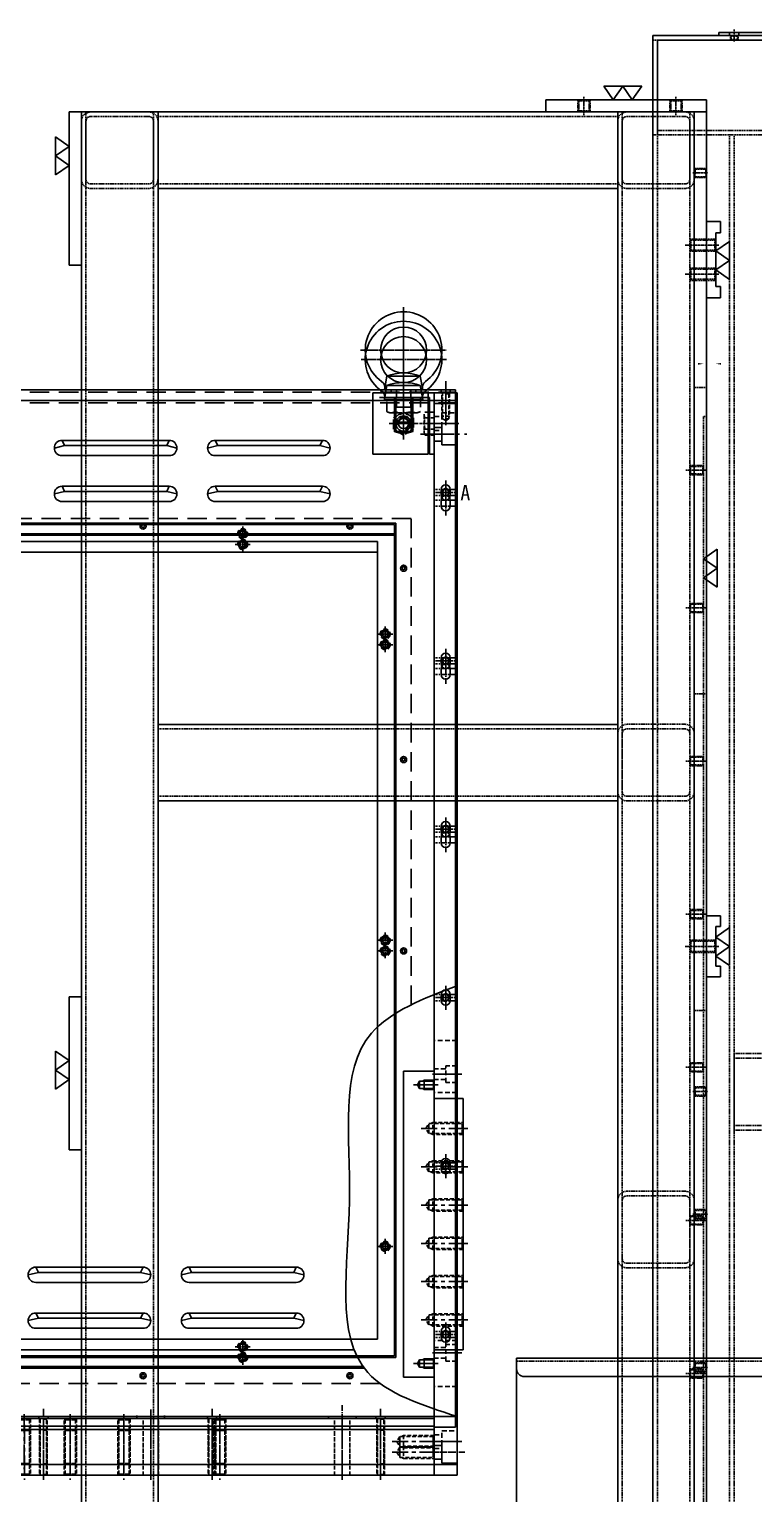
# Model space of a CAD drawing. Header units: millimetres. Extents: x -18234 to 26733, y 279 to 18488.
# Drawn here: x 17779 to 18252, y 5817 to 6774 of the extents above; entities that cross this region are included whole.
import ezdxf

# ---------------------------------------------------------------- set-up
doc = ezdxf.new("R2010")
doc.units = ezdxf.units.MM
for name, pattern in [('CENTER', [2, 1.25, -0.25, 0.25, -0.25]), ('CENTER2', [28.575, 19.05, -3.175, 3.175, -3.175]), ('HIDDEN', [0.375, 0.25, -0.125]), ('HIDDEN2', [4.7625, 3.175, -1.5875]), ('HIDDENX2', [19.05, 12.7, -6.35])]:
    doc.linetypes.add(name, pattern=pattern)
for name, color, linetype in [('CEN', 1, 'CENTER'), ('CENTER', 1, 'CENTER'), ('CL', 1, 'CENTER'), ('HIDDEN', 2, 'HIDDEN'), ('HL', 2, 'HIDDEN'), ('THIN', 3, 'Continuous')]:
    doc.layers.add(name, color=color, linetype=linetype)
doc.styles.add('HAN', font='')
doc.styles.get("Standard").update_dxf_attribs({"font": 'arial.ttf'})
doc.styles.get('HAN').set_extended_font_data('GulimChe')
doc.dimstyles.new('사본 AM_ISO', dxfattribs={"dimtxt": 3.5, "dimasz": 3.5, "dimexe": 1, "dimexo": 1, "dimgap": 1.5, "dimtad": 1, "dimdsep": 46, "dimtxsty": 'Standard', "dimcen": 0, "dimclrd": 7, "dimclre": 7, "dimclrt": 2, "dimadec": 0, "dimazin": 2, "dimtp": 0.1, "dimtm": 0.1, "dimtfac": 0.71, "dimtmove": 0, "dimatfit": 3, "dimfxl": 8, "dimtfill": 1, "dimlwd": -1, "dimlwe": -1, "dimarcsym": 1})

# ---------------------------------------------------------------- blocks, each defined once
blk = doc.blocks.new('w35ca34etwcey5r')
for p, q in [((-18931.31, 4130.1), (-18953.14, 4130.1)), ((-18936.22, 4116.1), (-18948.22, 4116.1)), ((-18946.92, 4121.1), (-18946.92, 4116.1)), ((-18937.52, 4121.1), (-18937.52, 4116.1)), ((-18936.22, 4100.04), (-18948.22, 4100.04))]:
    blk.add_line(p, q)
for points in [[(-18929.72, 4121.1), (-18931.31, 4130.1, 0.183267), (-18953.14, 4130.1), (-18954.72, 4121.1), (-18929.72, 4121.1, -0.33462), (-18927.93, 4126.59, 3.183172), (-18956.52, 4126.59, -0.33462), (-18954.72, 4121.1)], [(-18936.22, 4116.1), (-18936.22, 4100.04, -0.157869), (-18948.22, 4100.04), (-18948.22, 4116.1)]]:
    blk.add_lwpolyline(points, format="xyb")
blk.add_circle((-18942.22, 4147.1), 15)
at = {"layer": 'CENTER'}
for p, q in [((-18942.22, 4175.1), (-18942.22, 4096.1)), ((-18914.22, 4147.1), (-18970.22, 4147.1))]:
    blk.add_line(p, q, dxfattribs=at)
at = {"layer": 'THIN'}
for p, q in [((-18947.27, 4116.1), (-18947.27, 4100.04)), ((-18937.17, 4116.1), (-18937.17, 4100.04))]:
    blk.add_line(p, q, dxfattribs=at)
blk = doc.blocks.new('sdfgsdfgdgds')
at = {"color": 1, "linetype": 'CENTER', "ltscale": 3}
for p, q in [((143407.16, 13404.09), (143407.16, 13375.61)), ((143407.16, 13383.07), (143407.16, 13399.14)), ((143434.66, 13383.07), (143434.66, 13399.14)), ((143434.66, 13383), (143434.66, 13396.49)), ((143441.41, 13325.35), (143427.91, 13325.35)), ((143434.66, 13315.35), (143434.66, 13331.35)), ((143441.41, 13321.35), (143427.91, 13321.35)), ((143307.09, 13296.35), (143297.22, 13296.35)), ((143305.91, 13296.35), (143298.41, 13296.35)), ((143302.16, 13291.42), (143302.16, 13301.29)), ((143302.16, 13300.1), (143302.16, 13292.6)), ((143400.09, 13230.85), (143390.22, 13230.85)), ((143398.91, 13230.85), (143391.41, 13230.85)), ((143395.16, 13235.79), (143395.16, 13225.92)), ((143395.16, 13234.6), (143395.16, 13227.1)), ((143434.66, 13205.35), (143434.66, 13221.35)), ((143441.41, 13215.35), (143427.91, 13215.35)), ((143441.41, 13211.35), (143427.91, 13211.35)), ((143441.41, 13105.35), (143427.91, 13105.35)), ((143434.66, 13095.35), (143434.66, 13111.35)), ((143441.41, 13101.35), (143427.91, 13101.35)), ((143400.09, 13030.85), (143390.22, 13030.85)), ((143398.91, 13030.85), (143391.41, 13030.85)), ((143395.16, 13035.79), (143395.16, 13025.92)), ((143395.16, 13034.6), (143395.16, 13027.1)), ((143302.16, 12770.29), (143302.16, 12760.42)), ((143307.09, 12765.35), (143297.22, 12765.35)), ((143305.91, 12765.35), (143298.41, 12765.35)), ((143302.16, 12769.1), (143302.16, 12761.6)), ((143242.16, 12724.29), (143242.16, 12712.95)), ((143367.16, 12727.62), (143367.16, 12709.95)), ((143419.11, 12703.35), (143435.2, 12703.35)), ((143447.21, 12703.35), (143422.1, 12703.35))]:
    blk.add_line(p, q, dxfattribs=at)
at = {"color": 3}
for p, q in [((142763.16, 13390.35), (143441.16, 13390.35)), ((143441.16, 13389.85), (143441.16, 13007.77)), ((143254.25, 13364.35), (143184.25, 13364.35)), ((143354.25, 13364.35), (143284.25, 13364.35)), ((143254.25, 13354.35), (143184.25, 13354.35)), ((143354.25, 13354.35), (143284.25, 13354.35)), ((143254.25, 13334.35), (143184.25, 13334.35)), ((143354.25, 13334.35), (143284.25, 13334.35)), ((143431.66, 13325.35), (143431.66, 13321.35)), ((143437.66, 13321.35), (143437.66, 13325.35)), ((143254.25, 13324.35), (143184.25, 13324.35)), ((143354.25, 13324.35), (143284.25, 13324.35)), ((143402.16, 13303.35), (142802.16, 13303.35)), ((143401.16, 13302.35), (142803.16, 13302.35)), ((143401.16, 12989.53), (143401.16, 13302.35)), ((143402.16, 12990.15), (143402.16, 13303.35)), ((143390.16, 13291.35), (142814.16, 13291.35)), ((143390.16, 12981.19), (143390.16, 13291.35)), ((143431.66, 13215.35), (143431.66, 13211.35)), ((143437.66, 13211.35), (143437.66, 13215.35)), ((143431.66, 13105.35), (143431.66, 13101.35)), ((143437.66, 13101.35), (143437.66, 13105.35)), ((143167.16, 12824.35), (143237.16, 12824.35)), ((143267.16, 12824.35), (143337.16, 12824.35)), ((143167.16, 12814.35), (143237.16, 12814.35)), ((143267.16, 12814.35), (143337.16, 12814.35)), ((143167.16, 12794.35), (143237.16, 12794.35)), ((143267.16, 12794.35), (143337.16, 12794.35)), ((143167.16, 12784.35), (143237.16, 12784.35)), ((143267.16, 12784.35), (143337.16, 12784.35)), ((143374.85, 12770.35), (142814.16, 12770.35)), ((143381.46, 12758.35), (142802.16, 12758.35)), ((143380.72, 12759.35), (142803.16, 12759.35)), ((143441.16, 12727.04), (143441.16, 12719.85)), ((143427.16, 12720.35), (142777.16, 12720.35)), ((143427.16, 12718.35), (142777.16, 12718.35)), ((143427.16, 12719.85), (143441.16, 12719.85)), ((143427.16, 12718.35), (143427.16, 12719.85))]:
    blk.add_line(p, q, dxfattribs=at)
at = {"color": 2, "linetype": 'HIDDENX2'}
for p, q in [((142763.16, 13388.85), (143441.16, 13388.85)), ((143412.16, 13313.35), (142792.16, 13313.35)), ((143412.16, 12995.62), (143412.16, 13313.35)), ((143391.79, 12748.35), (142792.16, 12748.35))]:
    blk.add_line(p, q, dxfattribs=at)
at = {"color": 2}
for p, q in [((143442.16, 13388.35), (143427.16, 13388.35)), ((143427.16, 13388.35), (143427.16, 13002.28)), ((143442.16, 12688.35), (143442.16, 13388.35)), ((143427.16, 13372.85), (143432.16, 13372.85)), ((143432.16, 13361.35), (143432.16, 13375.35)), ((143432.16, 13375.35), (143442.16, 13375.35)), ((143427.16, 13363.85), (143432.16, 13363.85)), ((143432.16, 13361.35), (143442.16, 13361.35)), ((143427.16, 12731.66), (143427.16, 12688.35)), ((143427.16, 12718.35), (142777.16, 12718.35)), ((143427.16, 12688.35), (143427.16, 12718.35)), ((143427.16, 12707.85), (143432.16, 12707.85)), ((143432.16, 12696.35), (143432.16, 12710.35)), ((143432.16, 12710.35), (143442.16, 12710.35)), ((143427.16, 12698.85), (143432.16, 12698.85)), ((143432.16, 12696.35), (143442.16, 12696.35)), ((142777.16, 12688.35), (143427.16, 12688.35)), ((143427.16, 12688.35), (143442.16, 12688.35))]:
    blk.add_line(p, q, dxfattribs=at)
for p, q in [((143184.25, 13364.35), (143185.91, 13360.9)), ((143254.25, 13364.35), (143252.59, 13360.9)), ((143284.25, 13364.35), (143285.91, 13360.9)), ((143354.25, 13364.35), (143352.59, 13360.9)), ((143185.91, 13360.9), (143179.25, 13359.35)), ((143185.91, 13360.9), (143252.59, 13360.9)), ((143252.59, 13360.9), (143259.25, 13359.35)), ((143285.91, 13360.9), (143279.25, 13359.35)), ((143285.91, 13360.9), (143352.59, 13360.9)), ((143352.59, 13360.9), (143359.25, 13359.35)), ((143184.25, 13334.35), (143185.91, 13330.9)), ((143254.25, 13334.35), (143252.59, 13330.9)), ((143284.25, 13334.35), (143285.91, 13330.9)), ((143354.25, 13334.35), (143352.59, 13330.9)), ((143185.91, 13330.9), (143179.25, 13329.35)), ((143185.91, 13330.9), (143252.59, 13330.9)), ((143252.59, 13330.9), (143259.25, 13329.35)), ((143285.91, 13330.9), (143279.25, 13329.35)), ((143285.91, 13330.9), (143352.59, 13330.9)), ((143352.59, 13330.9), (143359.25, 13329.35)), ((143417.66, 12945.81), (143417.66, 12940.89)), ((143420.66, 12946.35), (143420.66, 12940.35)), ((143426.62, 12945.81), (143426.62, 12940.89)), ((143168.82, 12820.9), (143162.16, 12819.35)), ((143167.16, 12824.35), (143168.82, 12820.9)), ((143235.49, 12820.9), (143168.82, 12820.9)), ((143237.16, 12824.35), (143235.49, 12820.9)), ((143235.49, 12820.9), (143242.16, 12819.35)), ((143268.82, 12820.9), (143262.16, 12819.35)), ((143267.16, 12824.35), (143268.82, 12820.9)), ((143335.49, 12820.9), (143268.82, 12820.9)), ((143337.16, 12824.35), (143335.49, 12820.9)), ((143335.49, 12820.9), (143342.16, 12819.35)), ((143168.82, 12790.9), (143162.16, 12789.35)), ((143167.16, 12794.35), (143168.82, 12790.9)), ((143235.49, 12790.9), (143168.82, 12790.9)), ((143237.16, 12794.35), (143235.49, 12790.9)), ((143235.49, 12790.9), (143242.16, 12789.35)), ((143268.82, 12790.9), (143262.16, 12789.35)), ((143267.16, 12794.35), (143268.82, 12790.9)), ((143335.49, 12790.9), (143268.82, 12790.9)), ((143337.16, 12794.35), (143335.49, 12790.9)), ((143335.49, 12790.9), (143342.16, 12789.35)), ((143417.66, 12758.89), (143417.66, 12763.81)), ((143420.66, 12758.35), (143420.66, 12764.35)), ((143426.62, 12758.89), (143426.62, 12763.81))]:
    blk.add_line(p, q)
at = {"color": 1}
for p, q in [((143407.16, 12952.35), (143407.16, 12752.35)), ((143427.16, 12952.35), (143407.16, 12952.35)), ((143427.16, 12952.35), (143427.16, 12934.35)), ((143446.16, 12934.35), (143427.16, 12934.35)), ((143446.16, 12934.35), (143427.16, 12934.35)), ((143446.16, 12934.35), (143446.16, 12770.35)), ((143446.16, 12770.35), (143427.16, 12770.35)), ((143446.16, 12770.35), (143427.16, 12770.35)), ((143427.16, 12752.35), (143427.16, 12770.35)), ((143427.16, 12752.35), (143407.16, 12752.35))]:
    blk.add_line(p, q, dxfattribs=at)
at = {"const_width": 0.5}
for points in [[(143237.91, 13308.35, 1), (143236.41, 13308.35, 1)], [(143372.91, 13308.35, 1), (143371.41, 13308.35, 1)], [(143407.91, 13280.85, -1), (143406.41, 13280.85, -1)], [(143407.91, 13155.85, -1), (143406.41, 13155.85, -1)], [(143407.91, 13030.85, -1), (143406.41, 13030.85, -1)], [(143237.91, 12753.35, -1), (143236.41, 12753.35, -1)], [(143372.91, 12753.35, -1), (143371.41, 12753.35, -1)]]:
    blk.add_lwpolyline(points, format="xyb", close=True, dxfattribs=at)
for points in [[(143427.16, 12946.35), (143426.62, 12945.81), (143417.66, 12945.81), (143416.24, 12943.35), (143417.66, 12940.89), (143426.62, 12940.89), (143427.16, 12940.35)], [(143427.16, 12946.35), (143420.66, 12946.35), (143419.72, 12945.81)], [(143427.16, 12940.35), (143420.66, 12940.35), (143419.72, 12940.89)], [(143427.16, 12758.35), (143426.62, 12758.89), (143417.66, 12758.89), (143416.24, 12761.35), (143417.66, 12763.81), (143426.62, 12763.81), (143427.16, 12764.35)], [(143427.16, 12764.35), (143420.66, 12764.35), (143419.72, 12763.81)], [(143427.16, 12758.35), (143420.66, 12758.35), (143419.72, 12758.89)]]:
    blk.add_lwpolyline(points)
for centre, radius in [((143237.16, 13308.35), 2), ((143237.16, 13308.35), 1), ((143372.16, 13308.35), 2), ((143372.16, 13308.35), 1), ((143407.16, 13280.85), 2), ((143407.16, 13280.85), 1), ((143407.16, 13155.85), 2), ((143407.16, 13155.85), 1), ((143407.16, 13030.85), 2), ((143407.16, 13030.85), 1), ((143237.16, 12753.35), 2), ((143237.16, 12753.35), 1), ((143372.16, 12753.35), 2), ((143372.16, 12753.35), 1)]:
    blk.add_circle(centre, radius)
at = {"color": 2, "linetype": 'HIDDEN2'}
for centre in [(143302.16, 13296.35), (143395.16, 13230.85), (143395.16, 13030.85), (143302.16, 12765.35)]:
    blk.add_circle(centre, 3.25, dxfattribs=at)
at = {"color": 3}
for centre, radius in [((143302.16, 13296.35), 2.75), ((143302.16, 13296.35), 1.75), ((143395.16, 13230.85), 2.75), ((143395.16, 13230.85), 1.75), ((143395.16, 13030.85), 2.75), ((143395.16, 13030.85), 1.75), ((143302.16, 12765.35), 2.75), ((143302.16, 12765.35), 1.75)]:
    blk.add_circle(centre, radius, dxfattribs=at)
for centre, radius, start, end in [((143184.25, 13359.35), 5, 90, 270), ((143254.25, 13359.35), 5, 270, 90), ((143284.25, 13359.35), 5, 90, 270), ((143354.25, 13359.35), 5, 270, 90), ((143184.25, 13329.35), 5, 90, 270), ((143254.25, 13329.35), 5, 270, 90), ((143284.25, 13329.35), 5, 90, 270), ((143354.25, 13329.35), 5, 270, 90), ((143434.66, 13325.35), 3, 0, 180), ((143434.66, 13321.35), 3, 180, 0), ((143434.66, 13215.35), 3, 0, 180), ((143434.66, 13211.35), 3, 180, 0), ((143434.66, 13105.35), 3, 0, 180), ((143434.66, 13101.35), 3, 180, 0), ((143167.16, 12819.35), 5, 90, 270), ((143237.16, 12819.35), 5, 270, 90), ((143267.16, 12819.35), 5, 90, 270), ((143337.16, 12819.35), 5, 270, 90), ((143167.16, 12789.35), 5, 90, 270), ((143237.16, 12789.35), 5, 270, 90), ((143267.16, 12789.35), 5, 90, 270), ((143337.16, 12789.35), 5, 270, 90)]:
    blk.add_arc(centre, radius, start, end, dxfattribs=at)
for centre in [(143302.16, 13296.35), (143395.16, 13230.85), (143395.16, 13030.85), (143302.16, 12765.35)]:
    blk.add_arc(centre, 2, 255.00122, 194.53862)
at = {"ltscale": 10}
blk.add_spline([(143442.16, 13008.15), (143386.23, 12977.11), (143371.89, 12867.85), (143383.84, 12755.47), (143442.16, 12726.72)], degree=3, dxfattribs=at)
at = {"layer": 'CEN', "linetype": 'CENTER2'}
for p, q in [((143434.66, 13377.65), (143434.66, 13403.35)), ((143418.31, 13368.35), (143448.35, 13368.35)), ((143418.31, 13368.35), (143448.35, 13368.35))]:
    blk.add_line(p, q, dxfattribs=at)
at = {"layer": 'CEN', "color": 1, "linetype": 'CENTER2'}
for p, q in [((143429.66, 12943.35), (143413.74, 12943.35)), ((143429.66, 12761.35), (143413.74, 12761.35))]:
    blk.add_line(p, q, dxfattribs=at)
at = {"layer": 'CENTER', "ltscale": 10}
for p, q in [((143449.16, 12914.85), (143418.74, 12914.85)), ((143449.16, 12889.85), (143418.74, 12889.85)), ((143449.16, 12864.85), (143418.74, 12864.85)), ((143449.16, 12839.85), (143418.74, 12839.85)), ((143449.16, 12814.85), (143418.74, 12814.85)), ((143449.16, 12789.85), (143418.74, 12789.85))]:
    blk.add_line(p, q, dxfattribs=at)
at = {"layer": 'HIDDEN', "ltscale": 10}
for p, q in [((143423.66, 12911.53), (143423.66, 12918.17)), ((143426.16, 12910.85), (143426.16, 12918.85)), ((143423.66, 12886.53), (143423.66, 12893.17)), ((143426.16, 12885.85), (143426.16, 12893.85)), ((143423.66, 12861.53), (143423.66, 12868.17)), ((143426.16, 12860.85), (143426.16, 12868.85)), ((143423.66, 12836.53), (143423.66, 12843.17)), ((143426.16, 12835.85), (143426.16, 12843.85)), ((143423.66, 12811.53), (143423.66, 12818.17)), ((143426.16, 12810.85), (143426.16, 12818.85)), ((143423.66, 12786.53), (143423.66, 12793.17)), ((143426.16, 12785.85), (143426.16, 12793.85))]:
    blk.add_line(p, q, dxfattribs=at)
for points in [[(143445.48, 12911.53), (143423.66, 12911.53), (143421.74, 12914.85), (143423.66, 12918.17), (143445.48, 12918.17)], [(143424.98, 12918.17), (143426.16, 12918.85), (143446.16, 12918.85)], [(143446.16, 12910.85), (143445.48, 12911.53), (143445.48, 12918.17), (143446.16, 12918.85)], [(143446.16, 12910.85), (143426.16, 12910.85), (143424.98, 12911.53)], [(143445.48, 12886.53), (143423.66, 12886.53), (143421.74, 12889.85), (143423.66, 12893.17), (143445.48, 12893.17)], [(143424.98, 12893.17), (143426.16, 12893.85), (143446.16, 12893.85)], [(143446.16, 12885.85), (143426.16, 12885.85), (143424.98, 12886.53)], [(143446.16, 12885.85), (143445.48, 12886.53), (143445.48, 12893.17), (143446.16, 12893.85)], [(143445.48, 12861.53), (143423.66, 12861.53), (143421.74, 12864.85), (143423.66, 12868.17), (143445.48, 12868.17)], [(143424.98, 12868.17), (143426.16, 12868.85), (143446.16, 12868.85)], [(143446.16, 12860.85), (143445.48, 12861.53), (143445.48, 12868.17), (143446.16, 12868.85)], [(143446.16, 12860.85), (143426.16, 12860.85), (143424.98, 12861.53)], [(143445.48, 12836.53), (143423.66, 12836.53), (143421.74, 12839.85), (143423.66, 12843.17), (143445.48, 12843.17)], [(143424.98, 12843.17), (143426.16, 12843.85), (143446.16, 12843.85)], [(143446.16, 12835.85), (143445.48, 12836.53), (143445.48, 12843.17), (143446.16, 12843.85)], [(143446.16, 12835.85), (143426.16, 12835.85), (143424.98, 12836.53)], [(143445.48, 12811.53), (143423.66, 12811.53), (143421.74, 12814.85), (143423.66, 12818.17), (143445.48, 12818.17)], [(143424.98, 12818.17), (143426.16, 12818.85), (143446.16, 12818.85)], [(143446.16, 12810.85), (143445.48, 12811.53), (143445.48, 12818.17), (143446.16, 12818.85)], [(143446.16, 12810.85), (143426.16, 12810.85), (143424.98, 12811.53)], [(143445.48, 12786.53), (143423.66, 12786.53), (143421.74, 12789.85), (143423.66, 12793.17), (143445.48, 12793.17)], [(143424.98, 12793.17), (143426.16, 12793.85), (143446.16, 12793.85)], [(143446.16, 12785.85), (143445.48, 12786.53), (143445.48, 12793.17), (143446.16, 12793.85)], [(143446.16, 12785.85), (143426.16, 12785.85), (143424.98, 12786.53)]]:
    blk.add_lwpolyline(points, dxfattribs=at)
blk.add_blockref('w35ca34etwcey5r', (162349.38, 9270.01))
blk = doc.blocks.new('A$C6C3A631E')
at = {"color": 0, "linetype": 'HIDDEN', "ltscale": 10}
for points in [[(0, -6.62), (0.68, -7.3), (0.68, -13.95), (0, -14.62)], [(0.68, -7.3), (29.32, -7.3)], [(30, -6.62), (29.32, -7.3), (29.32, -13.95), (30, -14.62)], [(29.32, -13.95), (0.68, -13.95)]]:
    blk.add_lwpolyline(points, dxfattribs=at)
at = {"layer": 'CENTER', "ltscale": 10}
blk.add_line((-3, -10.62), (33, -10.62), dxfattribs=at)
at = {"layer": 'THIN', "color": 0, "linetype": 'HIDDEN', "ltscale": 10}
for points in [[(0, -6.62), (30, -6.62)], [(30, -14.62), (0, -14.62)]]:
    blk.add_lwpolyline(points, dxfattribs=at)
blk = doc.blocks.new('A$C6BE62182')
at = {"color": 0, "linetype": 'HIDDEN', "ltscale": 10}
for points in [[(-10.34, 7.86), (-9.91, 8.3), (-9.91, 12.43), (-10.34, 12.86)], [(-9.91, 12.43), (19.23, 12.43)], [(19.66, 7.86), (19.23, 8.3), (19.23, 12.43), (19.66, 12.86)], [(19.23, 8.3), (-9.91, 8.3)]]:
    blk.add_lwpolyline(points, dxfattribs=at)
at = {"layer": 'CENTER', "ltscale": 10}
blk.add_line((22.66, 10.36), (-13.34, 10.36), dxfattribs=at)
at = {"layer": 'THIN', "color": 0, "linetype": 'HIDDEN', "ltscale": 10}
for points in [[(-10.34, 12.86), (19.66, 12.86)], [(19.66, 7.86), (-10.34, 7.86)]]:
    blk.add_lwpolyline(points, dxfattribs=at)
blk = doc.blocks.new('A$C37081A5B')
at = {"color": 0, "linetype": 'HIDDEN', "ltscale": 10}
for p, q in [((7.83, 14.29), (7.83, 6.29)), ((10.33, 13.61), (10.33, 6.97))]:
    blk.add_line(p, q, dxfattribs=at)
for points in [[(-12.17, 14.29), (-11.5, 13.61), (-11.5, 6.97), (-12.17, 6.29)], [(-11.5, 13.61), (10.33, 13.61), (12.24, 10.29), (10.33, 6.97), (-11.5, 6.97)]]:
    blk.add_lwpolyline(points, dxfattribs=at)
at = {"layer": 'CENTER', "ltscale": 10}
blk.add_line((-15.17, 10.29), (15.24, 10.29), dxfattribs=at)
at = {"layer": 'THIN', "color": 0, "linetype": 'HIDDEN', "ltscale": 10}
for points in [[(-12.17, 14.29), (7.83, 14.29), (9, 13.61)], [(9, 6.97), (7.83, 6.29), (-12.17, 6.29)]]:
    blk.add_lwpolyline(points, dxfattribs=at)
blk = doc.blocks.new('A$C592426ED')
at = {"color": 251, "linetype": 'HIDDEN', "ltscale": 10}
for points in [[(-4.9, 20), (-5.57, 19.33), (-12.22, 19.33), (-12.9, 20)], [(-12.22, -9.32), (-12.22, 19.33)], [(-5.57, 19.33), (-5.57, -9.32)], [(-4.9, -10), (-5.57, -9.32), (-12.22, -9.32), (-12.9, -10)]]:
    blk.add_lwpolyline(points, dxfattribs=at)
at = {"layer": 'CENTER', "color": 251, "ltscale": 10}
blk.add_line((-8.9, 23), (-8.9, -13), dxfattribs=at)
at = {"layer": 'THIN', "color": 251, "linetype": 'HIDDEN', "ltscale": 10}
for points in [[(-12.9, -10), (-12.9, 20)], [(-4.9, 20), (-4.9, -10)]]:
    blk.add_lwpolyline(points, dxfattribs=at)
blk = doc.blocks.new('A$C2409789D')
at = {"color": 2}
for p, q in [((475.34, 57.83), (-174.66, 57.83)), ((475.34, 27.83), (475.34, 57.83)), ((-174.66, 27.83), (475.34, 27.83))]:
    blk.add_line(p, q, dxfattribs=at)
at = {"linetype": 'HIDDEN', "ltscale": 10}
for p, q in [((285.34, 27.83), (285.34, 57.83)), ((295.34, 27.83), (295.34, 57.83)), ((410.34, 27.83), (410.34, 57.83)), ((420.34, 27.83), (420.34, 57.83))]:
    blk.add_line(p, q, dxfattribs=at)
at = {"layer": 'CENTER', "ltscale": 10}
for p, q in [((290.34, 24.83), (290.34, 60.83)), ((415.34, 24.83), (415.34, 60.83))]:
    blk.add_line(p, q, dxfattribs=at)
at = {"ltscale": 10, "rotation": 270}
for p in [(218.46, 57.83), (248.46, 57.83), (283.46, 57.83)]:
    blk.add_blockref('A$C6C3A631E', p, dxfattribs=at)
at = {"ltscale": 10, "xscale": -1, "rotation": 90}
for p in [(230.7, 47.49), (340.7, 47.49), (450.7, 47.49)]:
    blk.add_blockref('A$C6BE62182', p, dxfattribs=at)
at = {"ltscale": 10}
blk.add_blockref('A$C592426ED', (344.23, 37.82), dxfattribs=at)
at = {"ltscale": 10, "xscale": -1}
blk.add_blockref('A$C37081A5B', (463.16, 32.54), dxfattribs=at)
blk = doc.blocks.new('sdfgsdfgsdgfdgds')
at = {"xscale": -1}
blk.add_blockref('sdfgsdfgdgds', (297823.81, -2749.63), dxfattribs=at)
at = {"ltscale": 10, "extrusion": (0, 0, -1), "zscale": -1}
blk.add_blockref('A$C2409789D', (-154871.98, 9910.89), dxfattribs=at)
blk = doc.blocks.new('AE4RTVSREY5R6TY')
at = {"color": 2, "linetype": 'HIDDENX2', "ltscale": 0.2}
blk.add_lwpolyline([(-7353.75, 5218.46), (-7346.25, 5218.46), (-7342.49, 5224.96), (-7346.25, 5231.46), (-7353.75, 5231.46), (-7357.51, 5224.96), (-7353.75, 5218.46)], dxfattribs=at)
blk.add_circle((-7350, 5224.96), 6.5, dxfattribs=at)
blk.add_circle((-7350, 5224.96), 3.32)
at = {"layer": 'CENTER'}
for p, q in [((-7350, 5234.46), (-7350, 5215.46)), ((-7360.51, 5224.96), (-7339.49, 5224.96))]:
    blk.add_line(p, q, dxfattribs=at)
at = {"layer": 'THIN'}
blk.add_arc((-7350, 5224.96), 4, 255, 165, dxfattribs=at)
blk = doc.blocks.new('A4ET45EYTRD6Y')
at = {"color": 2, "linetype": 'HIDDENX2', "ltscale": 0.5}
for p, q in [((-7453.08, 5231.39), (-7453.08, 5240.54)), ((-7442.11, 5231.39), (-7442.11, 5240.54)), ((-7455.82, 5230.54), (-7439.37, 5230.54))]:
    blk.add_line(p, q, dxfattribs=at)
blk.add_lwpolyline([(-7458.56, 5240.54), (-7458.56, 5231.39, 0.309401), (-7453.08, 5231.39, 0.154701), (-7442.11, 5231.39, 0.309401), (-7436.62, 5231.39), (-7436.62, 5240.54), (-7458.56, 5240.54)], format="xyb", dxfattribs=at)
at = {"layer": 'CENTER'}
blk.add_line((-7447.59, 5227.54), (-7447.59, 5243.54), dxfattribs=at)
blk = doc.blocks.new('A4TCES5YTRTY')
at = {"color": 2, "linetype": 'HIDDENX2', "ltscale": 0.2}
for p, q in [((-7334.14, 5176.05), (-7334.14, 5164.79)), ((-7334.72, 5174.17), (-7340.64, 5174.17)), ((-7334.72, 5166.67), (-7340.64, 5166.67))]:
    blk.add_line(p, q, dxfattribs=at)
blk.add_lwpolyline([(-7340.64, 5177.92), (-7334.72, 5177.92, -0.309401), (-7334.72, 5174.17, -0.154701), (-7334.72, 5166.67, -0.309401), (-7334.72, 5162.91), (-7340.64, 5162.91), (-7340.64, 5177.92)], format="xyb", dxfattribs=at)
at = {"layer": 'CENTER'}
blk.add_line((-7331.14, 5170.42), (-7343.64, 5170.42), dxfattribs=at)
blk = doc.blocks.new('A$C3C215F96')
at = {"color": 3}
for p, q in [((-75.03, 73.28), (-75.03, 113.28)), ((-35.03, 113.28), (-75.03, 113.28)), ((-39.03, 73.28), (-39.03, 113.28)), ((-38.03, 110.28), (-39.03, 110.28)), ((-38.03, 73.28), (-38.03, 110.28)), ((-35.03, 73.28), (-35.03, 113.28)), ((-39.03, 73.28), (-75.03, 73.28)), ((-38.03, 73.28), (-35.03, 73.28))]:
    blk.add_line(p, q, dxfattribs=at)
at = {"color": 2, "linetype": 'HIDDENX2'}
blk.add_line((-39.03, 110.28), (-75.03, 110.28), dxfattribs=at)
at = {"color": 1, "linetype": 'CENTER', "ltscale": 3}
for p, q in [((-55.03, 84.38), (-55.03, 102.19)), ((-46.12, 93.28), (-63.94, 93.28))]:
    blk.add_line(p, q, dxfattribs=at)
at = {"color": 3}
blk.add_circle((-55.03, 93.28), 5, dxfattribs=at)
at = {"xscale": -1}
for name, p in [('w35ca34etwcey5r', (-18997.25, -4005.81)), ('A4ET45EYTRD6Y', (-7502.63, -5130.26)), ('A4TCES5YTRTY', (-7375.67, -5077.14))]:
    blk.add_blockref(name, p, dxfattribs=at)
at = {"extrusion": (0, 0, -1), "zscale": -1, "rotation": 90}
blk.add_blockref('AE4RTVSREY5R6TY', (5279.99, 7443.28), dxfattribs=at)
blk = doc.blocks.new('A$C50693D2F')
at = {"color": 0, "linetype": 'HIDDEN', "ltscale": 10}
for p, q in [((17.3, -6.06), (17.3, -11.06)), ((18.9, -6.49), (18.9, -10.62))]:
    blk.add_line(p, q, dxfattribs=at)
for points in [[(2.3, -6.06), (2.73, -6.49), (2.73, -10.62), (2.3, -11.06)], [(2.73, -6.49), (18.9, -6.49), (20.09, -8.56), (18.9, -10.62), (2.73, -10.62)]]:
    blk.add_lwpolyline(points, dxfattribs=at)
at = {"layer": 'CENTER', "ltscale": 10}
blk.add_line((-0.7, -8.56), (23.09, -8.56), dxfattribs=at)
at = {"layer": 'THIN', "color": 0, "linetype": 'HIDDEN', "ltscale": 10}
for points in [[(2.3, -6.06), (17.3, -6.06), (18.05, -6.49)], [(18.05, -10.62), (17.3, -11.06), (2.3, -11.06)]]:
    blk.add_lwpolyline(points, dxfattribs=at)
blk = doc.blocks.new('A$C79E61F9D')
at = {"color": 2}
for p, q in [((15, 445), (0, 445)), ((0, 445), (0, -255)), ((15, -255), (15, 445)), ((0, -255), (15, -255))]:
    blk.add_line(p, q, dxfattribs=at)
at = {"linetype": 'HIDDEN2'}
for p, q in [((5, 418), (5, 432)), ((5, 432), (15, 432)), ((0, 429.5), (5, 429.5)), ((0, 420.5), (5, 420.5)), ((5, 418), (15, 418)), ((15, 22), (0, 22)), ((7.5, 3.5), (0, 3.5)), ((15, 5.5), (7.5, 5.5)), ((7.5, -5.5), (7.5, 5.5)), ((7.5, -3.5), (0, -3.5)), ((15, -5.5), (7.5, -5.5)), ((15, -12), (0, -12)), ((15, -174), (0, -174)), ((7.5, -178.5), (0, -178.5)), ((15, -176.5), (7.5, -176.5)), ((7.5, -187.5), (7.5, -176.5)), ((7.5, -185.5), (0, -185.5)), ((15, -187.5), (7.5, -187.5)), ((15, -204), (0, -204)), ((0, -235.5), (5, -235.5)), ((5, -247), (5, -233)), ((5, -233), (15, -233)), ((0, -244.5), (5, -244.5)), ((5, -247), (15, -247))]:
    blk.add_line(p, q, dxfattribs=at)
at = {"color": 1, "linetype": 'CENTER', "ltscale": 3}
for p, q in [((7.5, 384.58), (7.5, 375.42)), ((2.92, 380), (12.08, 380)), ((2.92, 270), (12.08, 270)), ((7.5, 274.58), (7.5, 265.42)), ((7.5, 164.58), (7.5, 155.42)), ((2.92, 160), (12.08, 160)), ((2.92, 50), (12.08, 50)), ((7.5, 54.58), (7.5, 45.42)), ((7.5, -55.42), (7.5, -64.58)), ((2.92, -60), (12.08, -60)), ((2.92, -170), (12.08, -170)), ((7.5, -165.42), (7.5, -174.58)), ((18, -240), (-3, -240))]:
    blk.add_line(p, q, dxfattribs=at)
at = {"color": 3}
for centre in [(7.5, 380), (7.5, 270), (7.5, 160), (7.5, 50), (7.5, -60), (7.5, -170)]:
    blk.add_circle(centre, 2.1, dxfattribs=at)
for centre in [(7.5, 380), (7.5, 270), (7.5, 160), (7.5, 50), (7.5, -60), (7.5, -170)]:
    blk.add_arc(centre, 2.5, 344.96598, 284.59097)
at = {"layer": 'CEN', "linetype": 'CENTER2'}
for p, q in [((-3, 425), (18, 425)), ((18, 0), (-3, 0)), ((18, -182), (-3, -182))]:
    blk.add_line(p, q, dxfattribs=at)
at = {"ltscale": 10, "rotation": 270}
blk.add_blockref('A$C50693D2F', (16.06, 447.05), dxfattribs=at)
at = {"color": 6, "style": 'HAN'}
blk.add_text('A', height=10, dxfattribs=at).set_placement((17.07, 374.77))
blk = doc.blocks.new('A$C5C2D5377')
at = {"color": 3}
for p, q in [((0, 543), (-598, 543)), ((0, 0), (0, 543)), ((0, 0), (-598, 0))]:
    blk.add_line(p, q, dxfattribs=at)
at = {"color": 1, "linetype": 'CENTER', "ltscale": 3}
for p, q in [((-94.07, 537), (-103.93, 537)), ((-99, 532.07), (-99, 541.93)), ((-1.07, 471.5), (-10.93, 471.5)), ((-6, 476.43), (-6, 466.57)), ((-1.07, 271.5), (-10.93, 271.5)), ((-6, 276.43), (-6, 266.57)), ((-1.07, 71.5), (-10.93, 71.5)), ((-6, 76.43), (-6, 66.57)), ((-99, 10.93), (-99, 1.07)), ((-94.07, 6), (-103.93, 6))]:
    blk.add_line(p, q, dxfattribs=at)
at = {"color": 3}
for centre in [(-99, 537), (-6, 471.5), (-6, 271.5), (-6, 71.5), (-99, 6)]:
    blk.add_circle(centre, 2.75, dxfattribs=at)
blk = doc.blocks.new('A$C5DC53BA2')
at = {"color": 3}
for p, q in [((-678, 670.5), (0, 670.5)), ((0, 670.5), (0, 0)), ((-9.5, 605.5), (-9.5, 601.5)), ((-3.5, 601.5), (-3.5, 605.5)), ((-39, 583.5), (-639, 583.5)), ((-39, 38.5), (-39, 583.5)), ((-51, 571.5), (-627, 571.5)), ((-51, 50.5), (-51, 571.5)), ((-9.5, 495.5), (-9.5, 491.5)), ((-3.5, 491.5), (-3.5, 495.5)), ((-9.5, 385.5), (-9.5, 381.5)), ((-3.5, 381.5), (-3.5, 385.5)), ((-9.5, 275.5), (-9.5, 271.5)), ((-3.5, 271.5), (-3.5, 275.5)), ((-9.5, 165.5), (-9.5, 161.5)), ((-3.5, 161.5), (-3.5, 165.5)), ((-51, 50.5), (-627, 50.5)), ((-9.5, 55.5), (-9.5, 51.5)), ((-3.5, 51.5), (-3.5, 55.5)), ((-39, 38.5), (-639, 38.5)), ((-14, 0), (-664, 0)), ((-208, 0.5), (-208, -1.5)), ((-190, 0.5), (-190, -1.5)), ((-83, 0), (-83, -1.5)), ((-65, 0), (-65, -1.5)), ((-14, 0), (0, 0)), ((-14, -1.5), (-14, 0)), ((-14, -1.5), (-664, -1.5))]:
    blk.add_line(p, q, dxfattribs=at)
at = {"color": 2, "linetype": 'HIDDENX2'}
for p, q in [((-42, 670.5), (-42, 669)), ((-26, 670.5), (-26, 669)), ((-9.5, 670.5), (-9.5, 669)), ((-3.5, 670.5), (-3.5, 669)), ((-678, 669), (0, 669)), ((-272, 0), (-272, -1.5)), ((-266, 0), (-266, -1.5)), ((-162, 0), (-162, -1.5)), ((-156, 0), (-156, -1.5)), ((-52, 0), (-52, -1.5)), ((-46, 0), (-46, -1.5))]:
    blk.add_line(p, q, dxfattribs=at)
at = {"color": 1, "linetype": 'CENTER', "ltscale": 3}
for p, q in [((-34, 675.5), (-34, 664)), ((-6.5, 675.5), (-6.5, 664)), ((0.25, 605.5), (-13.25, 605.5)), ((-13.25, 603.5), (0.25, 603.5)), ((-6.5, 595.5), (-6.5, 611.5)), ((0.25, 601.5), (-13.25, 601.5)), ((-135.25, 576.5), (-142.75, 576.5)), ((-139, 580.25), (-139, 572.75)), ((-42.25, 511), (-49.75, 511)), ((-46, 514.75), (-46, 507.25)), ((-6.5, 485.5), (-6.5, 501.5)), ((0.25, 495.5), (-13.25, 495.5)), ((-13.25, 493.5), (0.25, 493.5)), ((0.25, 491.5), (-13.25, 491.5)), ((0.25, 385.5), (-13.25, 385.5)), ((-13.25, 383.5), (0.25, 383.5)), ((-6.5, 375.5), (-6.5, 391.5)), ((0.25, 381.5), (-13.25, 381.5)), ((-42.25, 311), (-49.75, 311)), ((-46, 314.75), (-46, 307.25)), ((-6.5, 265.5), (-6.5, 281.5)), ((0.25, 275.5), (-13.25, 275.5)), ((-13.25, 273.5), (0.25, 273.5)), ((0.25, 271.5), (-13.25, 271.5)), ((0.25, 165.5), (-13.25, 165.5)), ((-13.25, 163.5), (0.25, 163.5)), ((-6.5, 155.5), (-6.5, 171.5)), ((0.25, 161.5), (-13.25, 161.5)), ((-42.25, 111), (-49.75, 111)), ((-46, 114.75), (-46, 107.25)), ((-6.5, 45.5), (-6.5, 61.5)), ((-139, 49.25), (-139, 41.75)), ((0.25, 55.5), (-13.25, 55.5)), ((-13.25, 53.5), (0.25, 53.5)), ((0.25, 51.5), (-13.25, 51.5)), ((-135.25, 45.5), (-142.75, 45.5)), ((-269, 5), (-269, -6.5)), ((-199, 4.44), (-199, -6.9)), ((-159, 5), (-159, -6.5)), ((-74, 7.27), (-74, -9.9)), ((-49, 5), (-49, -6.5))]:
    blk.add_line(p, q, dxfattribs=at)
at = {"color": 2, "linetype": 'HIDDEN2'}
for centre in [(-139, 576.5), (-46, 511), (-46, 311), (-46, 111), (-139, 45.5)]:
    blk.add_circle(centre, 3.25, dxfattribs=at)
at = {"color": 3}
for centre in [(-139, 576.5), (-46, 511), (-46, 311), (-46, 111), (-139, 45.5)]:
    blk.add_circle(centre, 1.75, dxfattribs=at)
for centre, start, end in [((-6.5, 605.5), 0, 180), ((-6.5, 601.5), 180, 0), ((-6.5, 495.5), 0, 180), ((-6.5, 491.5), 180, 0), ((-6.5, 385.5), 0, 180), ((-6.5, 381.5), 180, 0), ((-6.5, 275.5), 0, 180), ((-6.5, 271.5), 180, 0), ((-6.5, 165.5), 0, 180), ((-6.5, 161.5), 180, 0), ((-6.5, 55.5), 0, 180), ((-6.5, 51.5), 180, 0)]:
    blk.add_arc(centre, 3, start, end, dxfattribs=at)
for centre in [(-139, 576.5), (-46, 511), (-46, 311), (-46, 111), (-139, 45.5)]:
    blk.add_arc(centre, 2, 255.00122, 194.53862)
blk = doc.blocks.new('A$C1F0F022E')
at = {"ltscale": 10}
for name, p in [('A$C3C215F96', (20.03, 586.72, 0.35)), ('A$C2409789D', (-490.34, -27.83, 0.35))]:
    blk.add_blockref(name, p, dxfattribs=at)
for name, p in [('A$C5DC53BA2', (-1, 31.5, 0.35)), ('A$C79E61F9D', (-15, 255)), ('A$C5C2D5377', (-41, 71, 0.35))]:
    blk.add_blockref(name, p)
blk = doc.blocks.new('e5y3q')
at = {"color": 6, "ltscale": 0.5}
for p, q in [((110805.03, -24522.91), (110805.03, -24098.91)), ((111466.53, -24098.91), (110805.03, -24098.91)), ((110805.03, -24098.91), (110805.03, -24105.91)), ((111466.53, -24110.91), (110810.03, -24110.91))]:
    blk.add_line(p, q, dxfattribs=at)
blk.add_arc((110810.03, -24105.91), 5, 180, 270, dxfattribs=at)
at = {"layer": 'HL', "ltscale": 3}
blk.add_line((111466.53, -24100.91), (110805.03, -24100.91), dxfattribs=at)
blk = doc.blocks.new('r6utw')
at = {"color": 6}
blk.add_blockref('e5y3q', (-6528.91, 0), dxfattribs=at)
blk = doc.blocks.new('t7irtet')
at = {"color": 6}
for name, p in [('e5y3q', (3036.742, -974.392)), ('r6utw', (9565.655, -974.392))]:
    blk.add_blockref(name, p, dxfattribs=at)
blk = doc.blocks.new('TUERTTRE')
at = {"color": 6, "ltscale": 0.5}
for p, q in [((299256.67, 16562.02), (299269.09, 16562.02)), ((299262.88, 16553.1), (299256.67, 16562.02)), ((299262.88, 16553.1), (299269.09, 16562.02)), ((299269.09, 16562.02), (299281.51, 16562.02)), ((299275.3, 16553.1), (299269.09, 16562.02)), ((299275.3, 16553.1), (299281.51, 16562.02))]:
    blk.add_line(p, q, dxfattribs=at)
blk = doc.blocks.new('Y8IWERESW')
at = {"layer": 'CL', "ltscale": 0.5}
blk.add_line((300033.31, 34643.29), (300021.31, 34643.29), dxfattribs=at)
at = {"layer": 'HL', "ltscale": 3}
for p, q in [((300023.31, 34647.29), (300023.98, 34646.61)), ((300023.31, 34647.29), (300031.31, 34647.29)), ((300023.98, 34646.61), (300023.98, 34639.96)), ((300023.98, 34646.61), (300030.63, 34646.61)), ((300030.63, 34646.61), (300031.31, 34647.29)), ((300030.63, 34646.61), (300030.63, 34639.96)), ((300023.31, 34639.29), (300023.98, 34639.96)), ((300023.31, 34639.29), (300031.31, 34639.29)), ((300023.98, 34639.96), (300030.63, 34639.96)), ((300030.63, 34639.96), (300031.31, 34639.29))]:
    blk.add_line(p, q, dxfattribs=at)
blk = doc.blocks.new('Y8ERYT')
at = {"ltscale": 0.5}
for p, q in [((299516.83, 33971.33), (299516.83, 34076.33)), ((299516.83, 34076.33), (299524.83, 34076.33)), ((299524.83, 33971.33), (299524.83, 34076.33)), ((299524.83, 33971.33), (299516.83, 33971.33))]:
    blk.add_line(p, q, dxfattribs=at)
for p in [(-506.47, -591.95), (-506.47, -651.95)]:
    blk.add_blockref('Y8IWERESW', p)
blk = doc.blocks.new('trtru')
at = {"layer": 'HL', "ltscale": 3}
for p, q in [((311532.58, 919.21), (311570.58, 919.21)), ((311526.58, 875.21), (311526.58, 913.21)), ((311529.58, 875.21), (311529.58, 913.21)), ((311532.58, 916.21), (311570.58, 916.21)), ((311573.58, 913.21), (311573.58, 875.21)), ((311576.58, 913.21), (311576.58, 875.21)), ((311570.58, 872.21), (311532.58, 872.21)), ((311570.58, 869.21), (311532.58, 869.21))]:
    blk.add_line(p, q, dxfattribs=at)
for centre, radius, start, end in [((311532.58, 913.21), 6, 90, 180), ((311570.58, 913.21), 6, 0, 90), ((311532.58, 913.21), 3, 90, 180), ((311570.58, 913.21), 3, 0, 90), ((311532.58, 875.21), 6, 180, 270), ((311532.58, 875.21), 3, 180, 270), ((311570.58, 875.21), 6, 270, 0), ((311570.58, 875.21), 3, 270, 0)]:
    blk.add_arc(centre, radius, start, end, dxfattribs=at)
blk = doc.blocks.new('tyutfyr')
at = {"ltscale": 0.5}
for p, q in [((301101.88, 34045.84), (300801.88, 34045.84)), ((300801.88, 33995.84), (300801.88, 34045.84)), ((301101.88, 33995.84), (301101.88, 34045.84)), ((300801.88, 33995.84), (301101.88, 33995.84))]:
    blk.add_line(p, q, dxfattribs=at)
at = {"layer": 'HL', "ltscale": 3}
for p, q in [((301101.88, 34042.84), (300801.88, 34042.84)), ((301101.88, 33998.84), (300801.88, 33998.84))]:
    blk.add_line(p, q, dxfattribs=at)
blk = doc.blocks.new('6w4tw')
at = {"ltscale": 0.5}
for p, q in [((107959.85, -12918.09), (108009.85, -12918.09)), ((107959.85, -12918.09), (107959.85, -14174.09)), ((108009.85, -12918.09), (108009.85, -14174.09))]:
    blk.add_line(p, q, dxfattribs=at)
at = {"layer": 'HL', "ltscale": 3}
for p, q in [((107962.85, -12918.09), (107962.85, -14174.09)), ((108006.85, -12918.09), (108006.85, -14174.09))]:
    blk.add_line(p, q, dxfattribs=at)
blk = doc.blocks.new('iyqwrq')
at = {"ltscale": 0.5}
for p, q in [((108444.13, -14524.88), (108452.13, -14524.88)), ((108444.13, -14524.88), (108444.13, -14624.88)), ((108452.13, -14524.88), (108452.13, -14624.88)), ((108444.13, -14624.88), (108452.13, -14624.88))]:
    blk.add_line(p, q, dxfattribs=at)
blk = doc.blocks.new('RYW4')
at = {"color": 6}
for name, p in [('TUERTTRE', (-190992.5, -29483.19)), ('6w4tw', (270.04, -20)), ('6w4tw', (620.04, -20)), ('iyqwrq', (185.75, 1586.79)), ('iyqwrq', (185.75, 1008.79))]:
    blk.add_blockref(name, p, dxfattribs=at)
at = {"rotation": 270}
blk.add_blockref('Y8ERYT', (74250.55, 286586.74), dxfattribs=at)
for name, p in [('trtru', (-203296.69, -13857.29)), ('tyutfyr', (-192521.99, -46983.93)), ('trtru', (-202946.69, -13857.29)), ('trtru', (-203296.69, -14257.29)), ('tyutfyr', (-192521.99, -47383.93)), ('trtru', (-203296.69, -14562.29))]:
    blk.add_blockref(name, p)
at = {"color": 6, "xscale": -1, "rotation": 270}
for p in [(92084.79, -312235.86), (92084.79, -312833.05)]:
    blk.add_blockref('TUERTTRE', p, dxfattribs=at)
blk = doc.blocks.new('tyrtu')
at = {"layer": 'CL', "ltscale": 0.5}
blk.add_line((299057.47, 34304.86), (299057.47, 34282.89), dxfattribs=at)
at = {"layer": 'HL', "ltscale": 3}
for p, q in [((299054.15, 34301.21), (299053.47, 34301.89)), ((299053.47, 34284.89), (299053.47, 34301.89)), ((299060.79, 34301.21), (299061.47, 34301.89)), ((299061.47, 34284.89), (299061.47, 34301.89)), ((299054.15, 34301.21), (299060.79, 34301.21)), ((299054.15, 34285.57), (299054.15, 34301.21)), ((299060.79, 34285.57), (299060.79, 34301.21)), ((299053.47, 34284.89), (299054.15, 34285.57)), ((299054.15, 34285.57), (299060.79, 34285.57)), ((299061.47, 34284.89), (299060.79, 34285.57))]:
    blk.add_line(p, q, dxfattribs=at)
blk = doc.blocks.new('YTUYUTU')
at = {"ltscale": 0.5}
for p, q in [((313479.44, 22768.62), (313488.44, 22768.62)), ((313479.44, 22768.62), (313479.44, 22761.62)), ((313488.44, 22768.62), (313488.44, 22728.62)), ((313479.44, 22761.62), (313482.44, 22761.62)), ((313482.44, 22761.62), (313482.44, 22735.62)), ((313479.44, 22735.62), (313482.44, 22735.62)), ((313479.44, 22735.62), (313479.44, 22728.62)), ((313479.44, 22728.62), (313488.44, 22728.62))]:
    blk.add_line(p, q, dxfattribs=at)
at = {"rotation": 270}
blk.add_blockref('tyrtu', (279197.55, 321806.09), dxfattribs=at)
blk = doc.blocks.new('KUHSEDF')
at = {"ltscale": 0.5}
for p, q in [((313479.44, 23138.64), (313479.44, 23131.14)), ((313479.44, 23138.64), (313488.44, 23138.64)), ((313488.44, 23138.64), (313488.44, 23088.64)), ((313479.44, 23131.14), (313482.44, 23131.14)), ((313482.44, 23131.14), (313482.44, 23096.14)), ((313479.44, 23096.14), (313482.44, 23096.14)), ((313479.44, 23096.14), (313479.44, 23088.64)), ((313479.44, 23088.64), (313488.44, 23088.64))]:
    blk.add_line(p, q, dxfattribs=at)
at = {"rotation": 270}
for p in [(279197.55, 322180.61), (279197.55, 322161.61)]:
    blk.add_blockref('tyrtu', p, dxfattribs=at)
blk = doc.blocks.new('u8owe')
at = {"layer": 'CL', "ltscale": 0.5}
blk.add_line((300727.67, 32199.73), (300714.23, 32199.73), dxfattribs=at)
at = {"layer": 'HL', "ltscale": 3}
for p, q in [((300716.23, 32202.73), (300716.77, 32202.19)), ((300716.23, 32202.73), (300725.23, 32202.73)), ((300716.23, 32196.73), (300716.77, 32197.27)), ((300716.77, 32202.19), (300716.77, 32197.27)), ((300716.77, 32202.19), (300724.69, 32202.19)), ((300716.77, 32197.27), (300724.69, 32197.27)), ((300724.69, 32202.19), (300725.23, 32202.73)), ((300724.69, 32202.19), (300724.69, 32197.27)), ((300724.69, 32197.27), (300725.23, 32196.73)), ((300716.23, 32196.73), (300725.23, 32196.73))]:
    blk.add_line(p, q, dxfattribs=at)
blk = doc.blocks.new('tuierwr')
at = {"layer": 'CL', "ltscale": 0.5}
blk.add_line((204329.83, 21396.31), (204319.83, 21396.31), dxfattribs=at)
at = {"layer": 'HL', "ltscale": 3}
for p, q in [((204320.83, 21399.31), (204321.37, 21398.77)), ((204320.83, 21399.31), (204328.83, 21399.31)), ((204321.37, 21398.77), (204321.37, 21393.85)), ((204321.37, 21398.77), (204328.29, 21398.77)), ((204328.29, 21398.77), (204328.83, 21399.31)), ((204328.29, 21398.77), (204328.29, 21393.85)), ((204320.83, 21393.31), (204321.37, 21393.85)), ((204320.83, 21393.31), (204328.83, 21393.31)), ((204321.37, 21393.85), (204328.29, 21393.85)), ((204328.29, 21393.85), (204328.83, 21393.31))]:
    blk.add_line(p, q, dxfattribs=at)
blk = doc.blocks.new('67WTW')
at = {"ltscale": 0.5}
for p, q in [((105743.64, -12938.09), (105735.64, -12938.09)), ((105735.64, -12938.09), (105735.64, -14228.09)), ((105743.64, -14228.09), (105743.64, -12938.09))]:
    blk.add_line(p, q, dxfattribs=at)
at = {"layer": 'HL', "ltscale": 3}
for p, q in [((105735.64, -13118.09), (105743.64, -13118.09)), ((105735.64, -13137.09), (105737.64, -13137.09)), ((105737.64, -14087.09), (105737.64, -13137.09)), ((105735.64, -13318.09), (105743.64, -13318.09)), ((105735.64, -13525.09), (105743.64, -13525.09))]:
    blk.add_line(p, q, dxfattribs=at)
for name, p in [('tuierwr', (-98585.19, -34374.24)), ('KUHSEDF', (-207752.8, -36148.23)), ('u8owe', (-194978.59, -45371.82)), ('u8owe', (-194978.59, -45461.82)), ('u8owe', (-194978.59, -45561.82)), ('YTUYUTU', (-207752.8, -36231.71)), ('u8owe', (-194978.59, -45661.82)), ('u8owe', (-194978.59, -45761.82)), ('tuierwr', (-98585.19, -34974.24)), ('tuierwr', (-98585.19, -35054.4)), ('u8owe', (-194978.59, -45861.82)), ('tuierwr', (-98585.19, -35154.4)), ('u8owe', (-194978.59, -45961.82))]:
    blk.add_blockref(name, p)
at = {"color": 6, "rotation": 90.00000000000001}
for p in [(122282.74, -312304.11), (122290.74, -312505.2), (122282.74, -312752.38)]:
    blk.add_blockref('TUERTTRE', p, dxfattribs=at)
blk = doc.blocks.new('*D402')
at = {"color": 7, "linetype": 'ByBlock', "ltscale": 0.5, "transparency": 16777216}
for p, q in [((103914.28, -13053.09), (103914.28, -13103.59)), ((103910.78, -13102.59), (103907.28, -13102.59)), ((103914.28, -13102.59), (103922.28, -13102.59)), ((103922.28, -13136.09), (103922.28, -13101.59)), ((103925.78, -13102.59), (103929.28, -13102.59))]:
    blk.add_line(p, q, dxfattribs=at)
at = {"color": 7, "ltscale": 0.5, "transparency": 16777216}
for points in [[(103910.78, -13102.01), (103910.78, -13103.18), (103914.28, -13102.59)], [(103925.78, -13102.01), (103925.78, -13103.18), (103922.28, -13102.59)]]:
    blk.add_solid(points, dxfattribs=at)
at = {"layer": 'DEFPOINTS', "color": 0, "ltscale": 0.5, "transparency": 16777216}
for p in [(103914.28, -13052.09), (103922.28, -13137.09)]:
    blk.add_point(p, dxfattribs=at)
at = {"color": 2, "ltscale": 0.5, "transparency": 16777216, "insert": (103918.28, -13099.34), "char_height": 3.5, "attachment_point": 5, "bg_fill": 3, "box_fill_scale": 1.1, "bg_fill_color": 256, "bg_fill_true_color": 13158600, "bg_fill_transparency": 0}
blk.add_mtext('8', dxfattribs=at)
at = {"layer": 'DEFPOINTS', "color": 0, "ltscale": 0.5, "transparency": 16777216}
blk.add_point((103922.28, -13102.59), dxfattribs=at)
blk = doc.blocks.new('56qwr')
at = {"layer": 'HL', "ltscale": 3}
for p, q in [((165342.71, 35805.48), (165292.71, 35805.48)), ((165292.71, 34476.48), (165292.71, 35805.48)), ((165295.71, 34476.48), (165295.71, 35805.48)), ((165342.71, 34476.48), (165342.71, 35805.48))]:
    blk.add_line(p, q, dxfattribs=at)
blk = doc.blocks.new('563253')
at = {"layer": 'HL', "ltscale": 3}
for p, q in [((163987.56, 34058.45), (163083.56, 34058.45)), ((163987.56, 34058.45), (163987.56, 33996.45)), ((163987.56, 33999.45), (163083.56, 33999.45)), ((163987.56, 33996.45), (163083.56, 33996.45))]:
    blk.add_line(p, q, dxfattribs=at)
blk = doc.blocks.new('634535')
at = {"layer": 'HL', "ltscale": 3}
for p, q in [((165419.76, 33640.19), (164615.76, 33640.19)), ((165419.76, 33637.19), (164615.76, 33637.19)), ((165419.76, 33640.19), (165419.76, 33590.19)), ((165419.76, 33593.19), (164615.76, 33593.19)), ((165419.76, 33590.19), (164615.76, 33590.19))]:
    blk.add_line(p, q, dxfattribs=at)
blk = doc.blocks.new('rtwqr')
at = {"layer": 'CL', "ltscale": 0.5}
blk.add_line((158692.3, 31232.74), (158698.3, 31232.74), dxfattribs=at)
at = {"layer": 'HL', "ltscale": 3}
for p, q in [((158694.3, 31235.74), (158696.3, 31235.74)), ((158694.3, 31229.74), (158696.3, 31229.74))]:
    blk.add_line(p, q, dxfattribs=at)
blk = doc.blocks.new('45werr')
at = {"ltscale": 0.5}
for p, q in [((158505.19, 31260.35), (158505.19, 31262.35)), ((158505.19, 31262.35), (158675.19, 31262.35)), ((158505.19, 31260.35), (158675.19, 31260.35)), ((158675.19, 31260.35), (158675.19, 31262.35))]:
    blk.add_line(p, q, dxfattribs=at)
at = {"rotation": 90}
for p in [(189747.93, -127433.95), (189897.93, -127433.95)]:
    blk.add_blockref('rtwqr', p, dxfattribs=at)
blk = doc.blocks.new('467www')
at = {"layer": 'CL', "ltscale": 0.5}
blk.add_line((159836.27, 26534.39), (159831.27, 26534.39), dxfattribs=at)
at = {"layer": 'HL', "ltscale": 3}
for p, q in [((159832.27, 26536.89), (159832.71, 26536.45)), ((159832.27, 26536.89), (159835.27, 26536.89)), ((159832.71, 26536.45), (159832.71, 26532.32)), ((159832.71, 26536.45), (159834.84, 26536.45)), ((159834.84, 26536.45), (159835.27, 26536.89)), ((159834.84, 26536.45), (159834.84, 26532.32)), ((159832.27, 26531.89), (159832.71, 26532.32)), ((159832.27, 26531.89), (159835.27, 26531.89)), ((159832.71, 26532.32), (159834.84, 26532.32)), ((159834.84, 26532.32), (159835.27, 26531.89))]:
    blk.add_line(p, q, dxfattribs=at)
blk = doc.blocks.new('567tew')
at = {"ltscale": 0.5}
for p in [(98491.62, -26338.15), (97581.62, -27738.15)]:
    blk.add_line(p, (97581.62, -26338.15), dxfattribs=at)
at = {"layer": 'HL', "ltscale": 3}
for p, q in [((98491.62, -26341.15), (97581.62, -26341.15)), ((97584.62, -27732.15), (97584.62, -26341.15)), ((97634.66, -26338.15), (97634.66, -26341.15)), ((97584.62, -26403.15), (97581.62, -26403.15))]:
    blk.add_line(p, q, dxfattribs=at)
at = {"extrusion": (0, 0, -1), "zscale": -1}
for name, p in [('563253', (-261572.19, -60399.61)), ('45werr', (-256299.81, -57598.51)), ('56qwr', (-262927.34, -62208.63)), ('634535', (-263054.38, -60643.34))]:
    blk.add_blockref(name, p, dxfattribs=at)
at = {"color": 6, "extrusion": (0, 0, -1), "zscale": -1, "rotation": 270}
blk.add_blockref('467www', (-124169.05, 133494.12), dxfattribs=at)
blk = doc.blocks.new('8erte')
at = {"color": 6}
blk.add_blockref('567tew', (1674.46, 0), dxfattribs=at)
blk = doc.blocks.new('IUWER')
at = {"color": 6}
for name, p in [('RYW4', (-4301.606, 0)), ('67WTW', (-1815.365, 0))]:
    blk.add_blockref(name, p, dxfattribs=at)
at = {"color": 6, "ltscale": 0.5}
dim = blk.add_linear_dim(base=(103922.278, -13102.594), p1=(103914.278, -13052.091), p2=(103922.278, -13137.091), dimstyle='사본 AM_ISO', dxfattribs=at)
dim.commit()
dim.dimension.update_dxf_attribs({"geometry": '*D402', "text_midpoint": (103918.278, -13099.344)})
blk = doc.blocks.new('sdafasfdasdfasffasdfas')
at = {"color": 6}
blk.add_blockref('t7irtet', (-95744.936, 30978.938), dxfattribs=at)
at = {"color": 6, "xscale": -1}
blk.add_blockref('IUWER', (122141.111, 19657.721), dxfattribs=at)
at = {"color": 6}
blk.add_blockref('8erte', (-81070.254, 33107.785), dxfattribs=at)

msp = doc.modelspace()

# ---------------------------------------------------------------- block references
msp.add_blockref('A$C1F0F022E', (18058.083, 5836.135, -0.204))
at = {"xscale": -1}
msp.add_blockref('sdfgsdfgsdgfdgds', (172439.731, -4109.586), dxfattribs=at)

# ---------------------------------------------------------------- next in the draw order: block references
msp.add_blockref('sdafasfdasdfasffasdfas', (0, 0))

doc.saveas('drawing.dxf')
